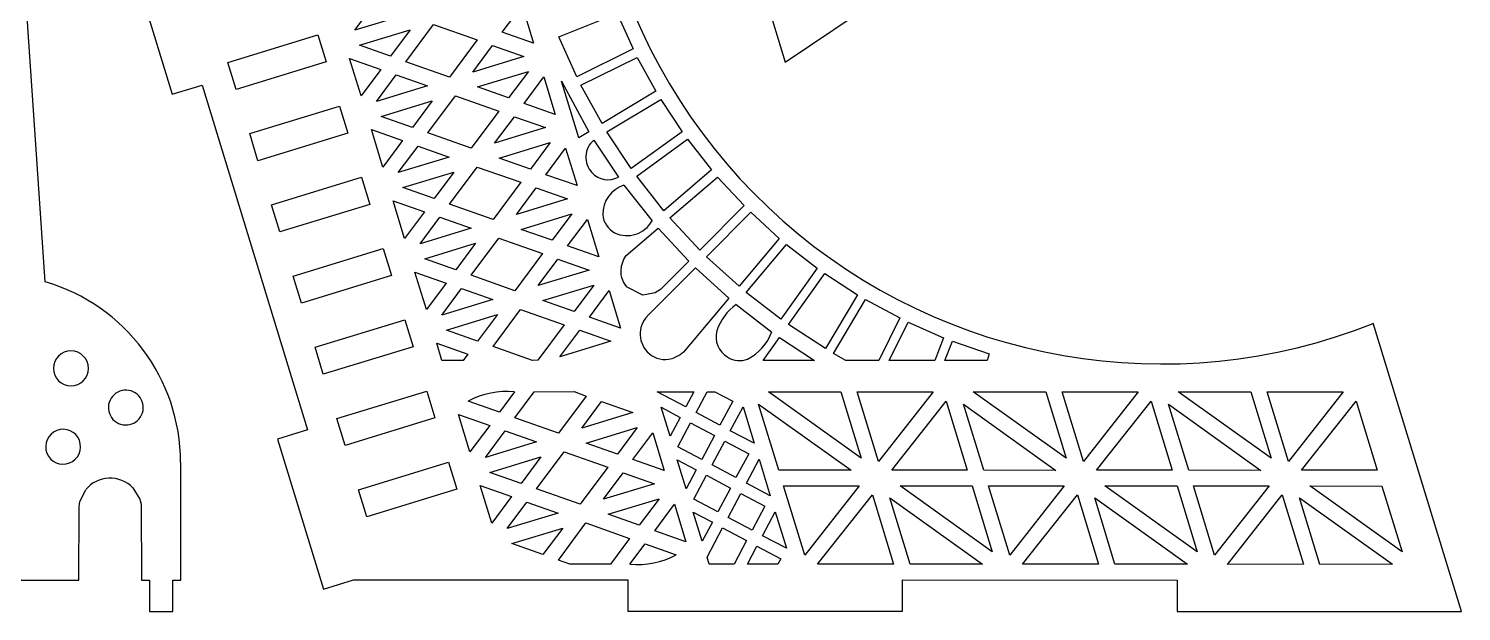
# Model space of a CAD drawing. Extents: x 0 to 1096, y 0 to 272.
# Drawn here: x 516.8 to 663, y 1.5 to 61 of the extents above; entities that cross this region are included whole.
import ezdxf

# ---------------------------------------------------------------- set-up
doc = ezdxf.new("R2010")
doc.units = 0
doc.layers.add('CYAN', color=4, linetype='CONTINUOUS')

msp = doc.modelspace()

# ---------------------------------------------------------------- linework, layer by layer
at = {"layer": 'CYAN'}
for p, q in [((518.52, 35.13), (514.34, 96.69)), ((586.02, 83.74), (594.03, 57.54)), ((594.03, 57.54), (617.44, 73.33)), ((526.78, 69.57), (531.46, 54.27)), ((550.1, 60.8), (552.12, 63.51)), ((565.16, 60.6), (567.18, 63.31)), ((567.18, 63.31), (568.35, 59.48)), ((555.3, 62.39), (550.1, 60.8)), ((570.93, 60.14), (576.87, 62.51)), ((576.87, 62.51), (578.5, 58.9)), ((537.16, 57.52), (546.34, 60.32)), ((546.34, 60.32), (547.18, 57.57)), ((550.57, 59.27), (555.77, 60.86)), ((555.77, 60.86), (553.76, 58.16)), ((555.33, 57.59), (558.15, 61.38)), ((558.15, 61.38), (562.6, 59.81)), ((568.35, 59.48), (565.16, 60.6)), ((572.77, 56.04), (570.93, 60.14)), ((553.76, 58.16), (550.57, 59.27)), ((562.6, 59.81), (559.78, 56.03)), ((562.16, 56.54), (564.17, 59.25)), ((564.17, 59.25), (567.36, 58.13)), ((578.5, 58.9), (572.77, 56.04)), ((538, 54.76), (537.16, 57.52)), ((547.18, 57.57), (538, 54.76)), ((549.58, 57.93), (552.77, 56.81)), ((550.75, 54.1), (549.58, 57.93)), ((559.78, 56.03), (555.33, 57.59)), ((567.36, 58.13), (562.16, 56.54)), ((573.19, 55.19), (578.93, 58.03)), ((578.93, 58.03), (580.83, 54.57)), ((552.77, 56.81), (550.75, 54.1)), ((552.32, 53.54), (554.34, 56.24)), ((554.34, 56.24), (557.53, 55.13)), ((562.62, 55.01), (567.83, 56.6)), ((567.83, 56.6), (565.81, 53.89)), ((567.38, 53.33), (569.4, 56.04)), ((569.4, 56.04), (570.57, 52.21)), ((572.97, 49.83), (571.21, 55.59)), ((571.21, 55.59), (573.98, 50.43)), ((531.46, 54.27), (534.52, 55.2)), ((534.52, 55.2), (545.28, 20.01)), ((557.53, 55.13), (552.32, 53.54)), ((557.55, 50.32), (560.37, 54.11)), ((560.37, 54.11), (564.82, 52.55)), ((565.81, 53.89), (562.62, 55.01)), ((575.35, 51.27), (573.19, 55.19)), ((580.83, 54.57), (575.35, 51.27)), ((539.38, 50.25), (548.56, 53.05)), ((548.56, 53.05), (549.4, 50.3)), ((552.79, 52.01), (557.99, 53.6)), ((557.99, 53.6), (555.98, 50.89)), ((570.57, 52.21), (567.38, 53.33)), ((575.84, 50.44), (581.33, 53.75)), ((581.33, 53.75), (583.51, 50.44)), ((555.98, 50.89), (552.79, 52.01)), ((564.82, 52.55), (562, 48.76)), ((564.38, 49.27), (566.39, 51.98)), ((566.39, 51.98), (569.58, 50.86)), ((540.22, 47.49), (539.38, 50.25)), ((549.4, 50.3), (540.22, 47.49)), ((551.8, 50.66), (554.99, 49.54)), ((552.97, 46.83), (551.8, 50.66)), ((562, 48.76), (557.55, 50.32)), ((569.58, 50.86), (564.38, 49.27)), ((573.98, 50.43), (572.97, 49.83)), ((578.32, 46.7), (575.84, 50.44)), ((583.51, 50.44), (578.32, 46.7)), ((554.99, 49.54), (552.97, 46.83)), ((554.55, 46.27), (556.56, 48.98)), ((556.56, 48.98), (559.75, 47.86)), ((564.85, 47.74), (570.05, 49.33)), ((570.05, 49.33), (568.03, 46.63)), ((569.6, 46.06), (571.62, 48.77)), ((571.62, 48.77), (572.79, 44.94)), ((574.49, 49.58), (577.01, 45.79)), ((578.88, 45.91), (584.06, 49.67)), ((584.06, 49.67), (586.52, 46.55)), ((559.75, 47.86), (554.55, 46.27)), ((559.77, 43.06), (562.59, 46.84)), ((562.59, 46.84), (567.04, 45.28)), ((568.03, 46.63), (564.85, 47.74)), ((541.6, 42.98), (550.78, 45.79)), ((550.78, 45.79), (551.63, 43.03)), ((555.01, 44.74), (560.22, 46.33)), ((560.22, 46.33), (558.2, 43.62)), ((572.79, 44.94), (569.6, 46.06)), ((581.65, 42.38), (578.88, 45.91)), ((586.52, 46.55), (581.65, 42.38)), ((582.27, 41.65), (587.14, 45.82)), ((587.14, 45.82), (589.83, 42.92)), ((558.2, 43.62), (555.01, 44.74)), ((567.04, 45.28), (564.23, 41.49)), ((566.6, 42.01), (568.62, 44.71)), ((568.62, 44.71), (571.8, 43.6)), ((577.57, 44.98), (580.44, 41.34)), ((542.44, 40.23), (541.6, 42.98)), ((551.63, 43.03), (542.44, 40.23)), ((554.03, 43.39), (557.21, 42.27)), ((555.19, 39.56), (554.03, 43.39)), ((564.23, 41.49), (559.77, 43.06)), ((571.8, 43.6), (566.6, 42.01)), ((589.83, 42.92), (585.32, 38.36)), ((557.21, 42.27), (555.19, 39.56)), ((556.77, 39), (558.79, 41.71)), ((558.79, 41.71), (561.97, 40.59)), ((567.07, 40.48), (572.27, 42.07)), ((572.27, 42.07), (570.25, 39.36)), ((571.83, 38.79), (573.84, 41.5)), ((573.84, 41.5), (575.01, 37.68)), ((585.32, 38.36), (582.27, 41.65)), ((586.01, 37.69), (590.52, 42.23)), ((590.52, 42.23), (593.43, 39.56)), ((561.97, 40.59), (556.77, 39)), ((562, 35.79), (564.81, 39.58)), ((564.81, 39.58), (569.26, 38.01)), ((570.25, 39.36), (567.07, 40.48)), ((577.8, 37.8), (581.06, 40.61)), ((581.06, 40.61), (584.2, 37.24)), ((593.43, 39.56), (589.32, 34.67)), ((543.82, 35.71), (553.01, 38.52)), ((553.01, 38.52), (553.85, 35.76)), ((557.24, 37.47), (562.44, 39.06)), ((562.44, 39.06), (560.42, 36.35)), ((575.01, 37.68), (571.83, 38.79)), ((590.05, 34.05), (594.16, 38.95)), ((594.16, 38.95), (597.3, 36.52)), ((560.42, 36.35), (557.24, 37.47)), ((569.26, 38.01), (566.45, 34.22)), ((568.82, 34.74), (570.84, 37.45)), ((570.84, 37.45), (574.02, 36.33)), ((577.28, 36.63), (577.57, 37.45)), ((577.57, 37.45), (577.8, 37.8)), ((584.2, 37.24), (581.31, 34.33)), ((589.32, 34.67), (586.01, 37.69)), ((544.67, 32.96), (543.82, 35.71)), ((553.85, 35.76), (544.67, 32.96)), ((556.25, 36.12), (559.43, 35)), ((557.42, 32.3), (556.25, 36.12)), ((566.45, 34.22), (562, 35.79)), ((574.02, 36.33), (568.82, 34.74)), ((579.96, 31.62), (584.87, 36.55)), ((584.87, 36.55), (588.29, 33.45)), ((597.3, 36.52), (593.59, 31.31)), ((594.38, 30.76), (598.08, 35.97)), ((598.08, 35.97), (601.4, 33.8)), ((559.43, 35), (557.42, 32.3)), ((558.99, 31.73), (561.01, 34.44)), ((561.01, 34.44), (564.19, 33.32)), ((569.29, 33.21), (574.49, 34.8)), ((574.49, 34.8), (572.48, 32.09)), ((574.05, 31.53), (576.07, 34.23)), ((576.07, 34.23), (577.23, 30.41)), ((579.51, 33.76), (577.83, 34.63)), ((580.76, 34), (579.51, 33.76)), ((581.31, 34.33), (580.76, 34)), ((593.59, 31.31), (590.05, 34.05)), ((601.4, 33.8), (598.14, 28.31)), ((564.19, 33.32), (558.99, 31.73)), ((564.22, 28.52), (567.03, 32.31)), ((567.03, 32.31), (571.49, 30.74)), ((572.48, 32.09), (569.29, 33.21)), ((588.29, 33.45), (583.65, 27.96)), ((589.02, 32.82), (592.67, 30)), ((598.96, 27.81), (602.24, 33.31)), ((602.24, 33.31), (605.72, 31.44)), ((546.05, 28.44), (555.23, 31.25)), ((555.23, 31.25), (556.07, 28.5)), ((559.46, 30.2), (564.66, 31.79)), ((564.66, 31.79), (562.64, 29.08)), ((571.49, 30.74), (568.79, 27.12)), ((577.23, 30.41), (574.05, 31.53)), ((598.14, 28.31), (594.38, 30.76)), ((605.72, 31.44), (603.6, 27.09)), ((604.66, 27.1), (606.58, 31.01)), ((606.58, 31.01), (610.2, 29.42)), ((663.04, 1.49), (654.05, 30.89)), ((562.64, 29.08), (559.46, 30.2)), ((571.04, 27.47), (573.06, 30.18)), ((573.06, 30.18), (576.25, 29.06)), ((591.78, 27.1), (593.44, 29.45)), ((593.44, 29.45), (597.03, 27.09)), ((610.2, 29.42), (609.3, 27.1)), ((546.89, 25.69), (546.05, 28.44)), ((556.07, 28.5), (546.89, 25.69)), ((558.47, 28.85), (561.66, 27.74)), ((559, 27.11), (558.47, 28.85)), ((568.23, 27.11), (564.22, 28.52)), ((576.25, 29.06), (571.04, 27.47)), ((583.65, 27.96), (583.3, 27.66)), ((600.21, 27.1), (598.96, 27.81)), ((610.33, 27.1), (611.11, 29.07)), ((611.11, 29.07), (614.84, 27.79)), ((614.84, 27.79), (614.64, 27.1)), ((561.18, 27.11), (559, 27.11)), ((561.66, 27.74), (561.18, 27.11)), ((568.79, 27.12), (568.23, 27.11)), ((583.3, 27.66), (582.48, 27.28)), ((597.03, 27.09), (591.78, 27.1)), ((603.6, 27.09), (600.21, 27.1)), ((609.3, 27.1), (604.66, 27.1)), ((614.64, 27.1), (610.33, 27.1)), ((548.27, 21.18), (557.45, 23.98)), ((557.45, 23.98), (558.29, 21.23)), ((566.42, 23.9), (564.87, 21.82)), ((566.44, 21.25), (568.41, 23.9)), ((568.41, 23.9), (572.49, 23.92)), ((573.71, 23.47), (570.89, 19.69)), ((572.49, 23.92), (573.71, 23.47)), ((580.96, 23.89), (584.7, 23.91)), ((583.88, 22.36), (580.96, 23.89)), ((584.7, 23.91), (583.88, 22.36)), ((584.93, 21.78), (586.06, 23.91)), ((586.06, 23.91), (586.84, 23.89)), ((586.84, 23.89), (588.68, 22.93)), ((592.32, 23.89), (599.72, 23.9)), ((601.79, 17.13), (592.32, 23.89)), ((599.72, 23.9), (601.79, 17.13)), ((603.57, 16.79), (601.39, 23.91)), ((601.39, 23.91), (609.15, 23.9)), ((609.15, 23.9), (603.57, 16.79)), ((622.71, 17.12), (613.23, 23.89)), ((613.23, 23.89), (620.64, 23.89)), ((620.64, 23.89), (622.71, 17.12)), ((624.48, 16.79), (622.31, 23.9)), ((622.31, 23.9), (630.07, 23.89)), ((630.07, 23.89), (624.48, 16.79)), ((634.15, 23.88), (641.55, 23.89)), ((643.62, 17.12), (634.15, 23.88)), ((641.55, 23.89), (643.62, 17.12)), ((645.4, 16.78), (643.22, 23.9)), ((643.22, 23.9), (650.98, 23.89)), ((650.98, 23.89), (645.4, 16.78)), ((564.87, 21.82), (561.68, 22.93)), ((573.27, 20.2), (575.28, 22.91)), ((575.28, 22.91), (578.47, 21.79)), ((582.29, 19.36), (581.38, 22.33)), ((581.38, 22.33), (583.33, 21.29)), ((588.68, 22.93), (587.37, 20.5)), ((588.43, 19.92), (589.73, 22.37)), ((589.73, 22.37), (590.87, 18.64)), ((593.38, 15.9), (591.32, 22.65)), ((591.32, 22.65), (600.75, 15.89)), ((604.9, 15.9), (610.47, 22.96)), ((610.47, 22.96), (612.62, 15.9)), ((614.3, 15.89), (612.23, 22.64)), ((612.23, 22.64), (621.66, 15.88)), ((625.82, 15.9), (631.38, 22.95)), ((631.38, 22.95), (633.54, 15.9)), ((635.21, 15.89), (633.15, 22.64)), ((633.15, 22.64), (642.58, 15.88)), ((646.74, 15.89), (652.3, 22.95)), ((652.3, 22.95), (654.45, 15.89)), ((549.11, 18.42), (548.27, 21.18)), ((558.29, 21.23), (549.11, 18.42)), ((560.69, 21.59), (563.88, 20.47)), ((561.86, 17.76), (560.69, 21.59)), ((570.89, 19.69), (566.44, 21.25)), ((578.47, 21.79), (573.27, 20.2)), ((583.33, 21.29), (582.29, 19.36)), ((583.07, 18.29), (584.38, 20.73)), ((584.38, 20.73), (586.82, 19.43)), ((587.37, 20.5), (584.93, 21.78)), ((545.28, 20.01), (542.22, 19.08)), ((542.22, 19.08), (546.9, 3.77)), ((563.88, 20.47), (561.86, 17.76)), ((563.43, 17.2), (565.45, 19.9)), ((565.45, 19.9), (568.64, 18.79)), ((573.73, 18.67), (578.94, 20.26)), ((578.94, 20.26), (576.92, 17.55)), ((578.49, 16.99), (580.51, 19.7)), ((580.51, 19.7), (581.68, 15.87)), ((586.82, 19.43), (585.52, 17)), ((590.87, 18.64), (588.43, 19.92)), ((568.64, 18.79), (563.43, 17.2)), ((568.66, 13.98), (571.48, 17.77)), ((571.48, 17.77), (575.93, 16.21)), ((576.92, 17.55), (573.73, 18.67)), ((585.52, 17), (583.07, 18.29)), ((586.57, 16.43), (587.87, 18.87)), ((587.87, 18.87), (590.32, 17.57)), ((590.32, 17.57), (589.01, 15.14)), ((532.34, 4.69), (532.34, 16.69)), ((550.49, 13.91), (559.67, 16.71)), ((559.67, 16.71), (560.51, 13.96)), ((563.9, 15.67), (569.1, 17.26)), ((569.1, 17.26), (567.09, 14.55)), ((575.93, 16.21), (573.11, 12.42)), ((581.68, 15.87), (578.49, 16.99)), ((583.92, 14.01), (583.02, 16.97)), ((583.02, 16.97), (584.96, 15.94)), ((589.01, 15.14), (586.57, 16.43)), ((590.07, 14.57), (591.37, 17.02)), ((591.37, 17.02), (592.51, 13.29)), ((567.09, 14.55), (563.9, 15.67)), ((575.49, 12.93), (577.5, 15.64)), ((577.5, 15.64), (580.69, 14.52)), ((584.96, 15.94), (583.92, 14.01)), ((584.71, 12.93), (586.01, 15.38)), ((586.01, 15.38), (588.46, 14.08)), ((600.75, 15.89), (593.38, 15.9)), ((612.62, 15.9), (604.9, 15.9)), ((621.66, 15.88), (614.3, 15.89)), ((633.54, 15.9), (625.82, 15.9)), ((642.58, 15.88), (635.21, 15.89)), ((654.45, 15.89), (646.74, 15.89)), ((522.04, 12.69), (522.66, 13.91)), ((527.46, 14.11), (528.16, 12.95)), ((551.33, 11.15), (550.49, 13.91)), ((560.51, 13.96), (551.33, 11.15)), ((564.08, 10.49), (562.91, 14.32)), ((562.91, 14.32), (566.1, 13.2)), ((566.1, 13.2), (564.08, 10.49)), ((573.11, 12.42), (568.66, 13.98)), ((580.69, 14.52), (575.49, 12.93)), ((588.46, 14.08), (587.15, 11.65)), ((588.21, 11.07), (589.51, 13.52)), ((589.51, 13.52), (591.96, 12.22)), ((592.51, 13.29), (590.07, 14.57)), ((596.03, 7.23), (593.87, 14.31)), ((593.87, 14.31), (601.59, 14.3)), ((601.59, 14.3), (596.03, 7.23)), ((597.34, 6.29), (602.93, 13.4)), ((602.93, 13.4), (605.1, 6.3)), ((615.17, 7.56), (605.75, 14.3)), ((605.75, 14.3), (613.11, 14.29)), ((613.11, 14.29), (615.17, 7.56)), ((616.95, 7.23), (614.78, 14.3)), ((614.78, 14.3), (622.5, 14.3)), ((622.5, 14.3), (616.95, 7.23)), ((618.26, 6.29), (623.85, 13.39)), ((623.85, 13.39), (626.02, 6.3)), ((636.09, 7.56), (626.67, 14.3)), ((626.67, 14.3), (634.03, 14.29)), ((634.03, 14.29), (636.09, 7.56)), ((637.86, 7.22), (635.7, 14.3)), ((635.7, 14.3), (643.42, 14.29)), ((643.42, 14.29), (637.86, 7.22)), ((639.17, 6.28), (644.76, 13.39)), ((644.76, 13.39), (646.93, 6.29)), ((657, 7.55), (647.58, 14.29)), ((647.58, 14.29), (654.94, 14.28)), ((654.94, 14.28), (657, 7.55)), ((521.94, 4.69), (521.96, 12.17)), ((521.96, 12.17), (522.04, 12.69)), ((528.16, 12.95), (528.3, 12.43)), ((528.3, 12.43), (528.34, 4.69)), ((565.66, 9.93), (567.67, 12.64)), ((567.67, 12.64), (570.86, 11.52)), ((575.96, 11.4), (581.16, 12.99)), ((581.16, 12.99), (579.14, 10.29)), ((580.72, 9.72), (582.73, 12.43)), ((582.73, 12.43), (583.9, 8.6)), ((587.15, 11.65), (584.71, 12.93)), ((591.96, 12.22), (590.65, 9.79)), ((604.7, 13.08), (614.18, 6.3)), ((606.78, 6.29), (604.7, 13.08)), ((627.69, 6.29), (625.62, 13.08)), ((625.62, 13.08), (635.09, 6.29)), ((648.61, 6.28), (646.53, 13.07)), ((646.53, 13.07), (656.01, 6.29)), ((570.86, 11.52), (565.66, 9.93)), ((570.88, 6.72), (573.7, 10.51)), ((573.7, 10.51), (578.15, 8.94)), ((579.14, 10.29), (575.96, 11.4)), ((585.56, 8.65), (584.65, 11.62)), ((584.65, 11.62), (586.6, 10.58)), ((586.6, 10.58), (585.56, 8.65)), ((590.65, 9.79), (588.21, 11.07)), ((591.7, 9.21), (593.01, 11.66)), ((593.01, 11.66), (594.15, 7.93)), ((566.12, 8.4), (571.33, 9.99)), ((571.33, 9.99), (569.31, 7.28)), ((578.15, 8.94), (576.19, 6.31)), ((583.9, 8.6), (580.72, 9.72)), ((586.06, 7.03), (587.65, 10.02)), ((587.65, 10.02), (590.1, 8.72)), ((594.15, 7.93), (591.7, 9.21)), ((569.31, 7.28), (566.12, 8.4)), ((578.18, 6.31), (579.73, 8.37)), ((579.73, 8.37), (582.91, 7.26)), ((590.1, 8.72), (588.81, 6.3)), ((590.17, 6.3), (591.15, 8.16)), ((591.15, 8.16), (593.59, 6.86)), ((572.06, 6.3), (570.88, 6.72)), ((576.19, 6.31), (572.06, 6.3)), ((586.28, 6.3), (586.06, 7.03)), ((588.81, 6.3), (586.28, 6.3)), ((593.28, 6.31), (590.17, 6.3)), ((593.59, 6.86), (593.28, 6.31)), ((605.1, 6.3), (597.34, 6.29)), ((614.18, 6.3), (606.78, 6.29)), ((626.02, 6.3), (618.26, 6.29)), ((635.09, 6.29), (627.69, 6.29)), ((646.93, 6.29), (639.17, 6.28)), ((656.01, 6.29), (648.61, 6.28)), ((515.54, 4.69), (521.94, 4.69)), ((528.34, 4.69), (529.14, 4.69)), ((529.14, 4.69), (529.14, 1.49)), ((531.54, 1.49), (531.54, 4.69)), ((531.54, 4.69), (532.34, 4.69)), ((546.9, 3.77), (549.96, 4.71)), ((549.96, 4.71), (577.98, 4.7)), ((577.98, 4.7), (577.98, 1.5)), ((606.01, 1.5), (606.01, 4.7)), ((606.01, 4.7), (634.04, 4.69)), ((634.04, 4.69), (634.03, 1.49)), ((529.14, 1.49), (531.54, 1.49)), ((577.98, 1.5), (606.01, 1.5)), ((634.03, 1.49), (663.04, 1.49))]:
    msp.add_line(p, q, dxfattribs=at)
for centre, radius, start, end in [((632.44, 85.14), 58.4, 102.2826, 291.7173), ((575.99, 47.84), 2.3, 130.6845, 223.1721), ((575.97, 47.82), 2.27, 222.9939, 297.1041), ((578.5, 42.04), 3.09, 107.6486, 181.4485), ((577.75, 42.19), 2.35, 185.6664, 241.2348), ((577.89, 42.76), 2.92, 244.2558, 330.893), ((579.68, 36.21), 2.44, 170.1185, 220.5849), ((513.09, 16.67), 19.24, 0.0728, 73.6272), ((592.18, 28.43), 5.4, 125.7053, 161.7612), ((581.82, 29.8), 2.6, 135.5461, 229.9479), ((589.36, 29.51), 2.39, 165.0456, 240.0036), ((587.87, 31.81), 5.12, 296.878, 339.386), ((521.14, 26.29), 1.78, 0, 180), ((581.79, 29.7), 2.51, 228.9759, 285.9041), ((589.38, 29.44), 2.35, 238.7809, 290.1116), ((521.14, 26.29), 1.78, 180, 0), ((526.74, 22.29), 1.78, 19.9982, 200.0175), ((565.63, 15.67), 8.27, 84.5193, 118.5694), ((526.74, 22.29), 1.78, 199.9982, 20.0175), ((520.34, 18.29), 1.78, 99.9968, 279.9968), ((520.34, 18.29), 1.78, 279.9968, 99.9968), ((525.14, 11.91), 3.19, 92.4898, 141.0314), ((525.09, 11.74), 3.35, 44.9799, 91.578), ((579.03, 14.37), 8.1, 263.9663, 298.607)]:
    msp.add_arc(centre, radius, start, end, dxfattribs=at)

doc.saveas('drawing.dxf')
